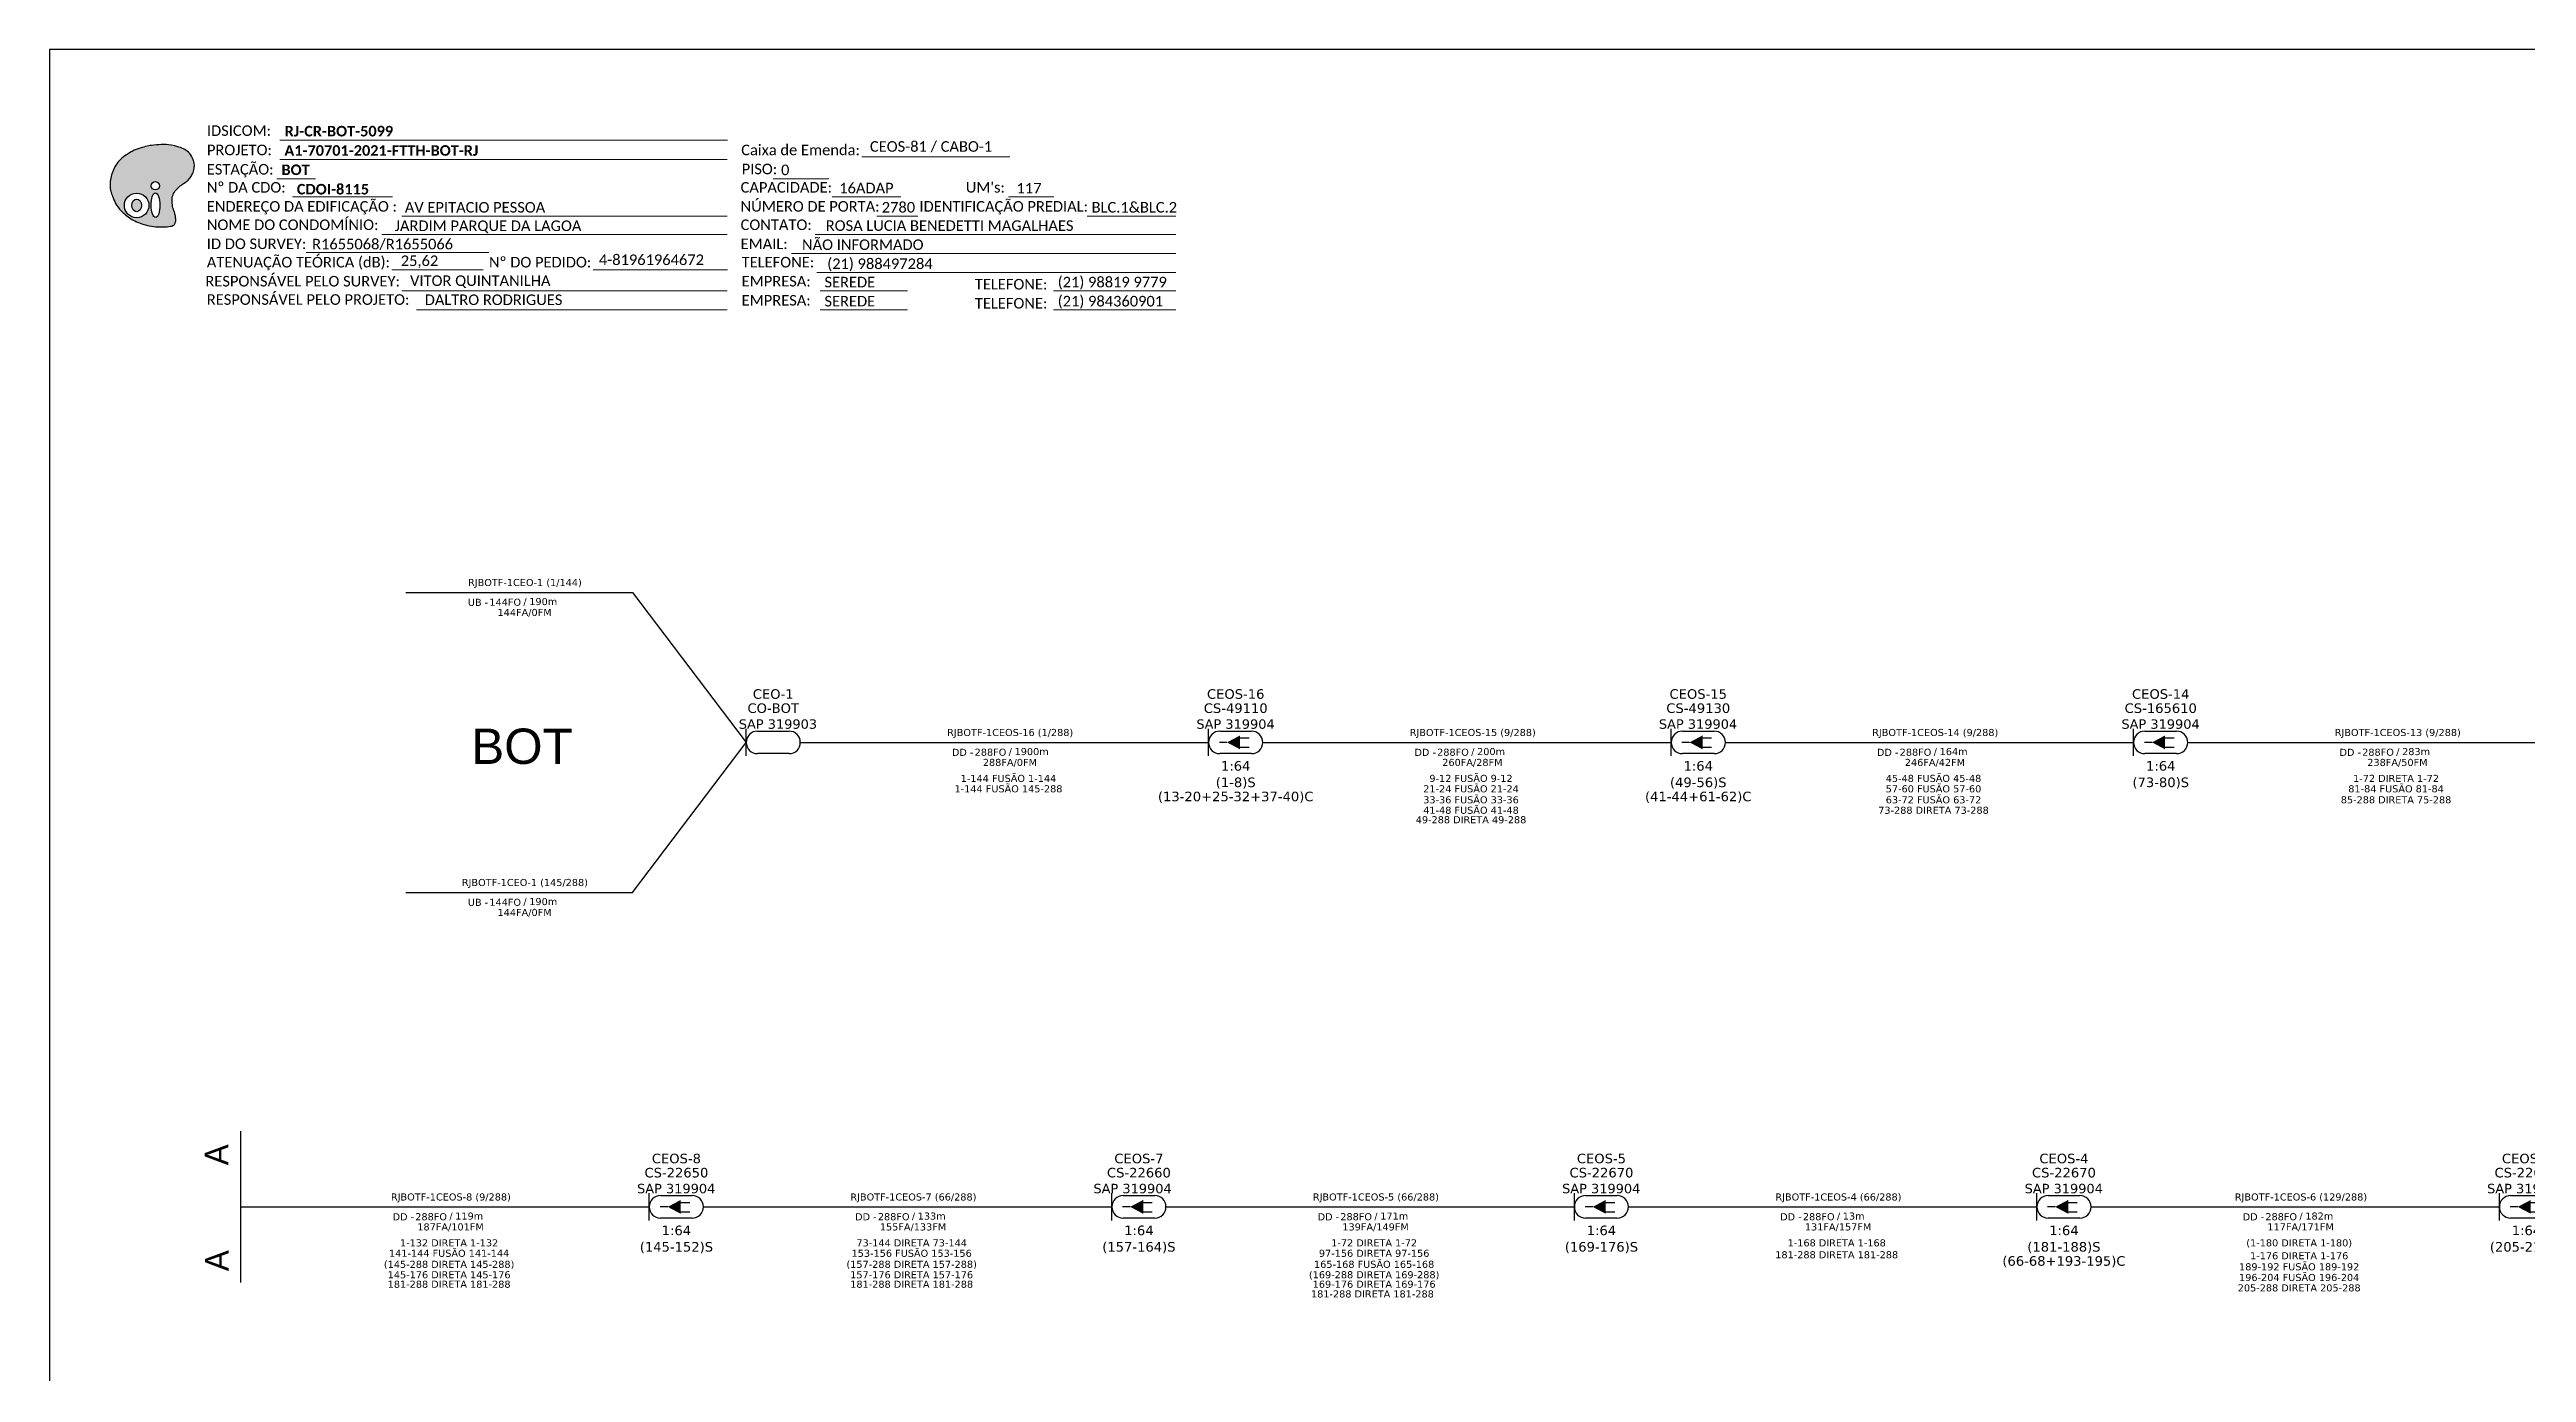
# Model space of a CAD drawing. Header units: metres. Extents: x -1286 to 457, y -500 to 94.
# Drawn here: x -1286.1 to -865.4, y -130.3 to 94.2 of the extents above; entities that cross this region are included whole.
import ezdxf
from ezdxf.enums import TextEntityAlignment as Align

# ---------------------------------------------------------------- set-up
doc = ezdxf.new("R2010")
doc.units = ezdxf.units.M
for name, color, linetype in [('20.4-CEO', 1, 'Continuous'), ('20.4-CEOS', 1, 'Continuous'), ('20.5-CABO EM DUTO', 1, 'Continuous')]:
    doc.layers.add(name, color=color, linetype=linetype)
doc.layers.add('40.1-ETIQUETAS', color=1, linetype='Continuous', lineweight=20)
doc.styles.add('ARIAL', font='arial.ttf')
doc.styles.add('siredit', font='verdana.ttf')
doc.styles.add('WMF-Calibri0', font='calibri.ttf')
doc.styles.add('WMF-Calibri1', font='calibrib.ttf')

# ---------------------------------------------------------------- blocks, each defined once
blk = doc.blocks.new('OI')
h = blk.add_hatch(color=40)
edge = h.paths.add_edge_path()
edge.add_spline(control_points=[(4.35, -0.67), (3.92, -0.99), (3.26, -1.5), (2.81, -2.59), (2.9, -3.5), (3.06, -4.27), (3.31, -4.85), (3.37, -5.39), (3.4, -5.88), (3.2, -6.4), (2.54, -6.61), (1.65, -6.63), (0.55, -6.67), (-0.56, -6.42), (-1.61, -6.14), (-2.77, -5.61), (-3.92, -4.77), (-4.89, -3.7), (-5.34, -2.65), (-5.6, -1.94), (-5.85, -0.96), (-5.71, 0.47), (-5.1, 2.02), (-4.14, 3.02), (-3.3, 3.61), (-2.37, 4.16), (-1.36, 4.44), (-0.56, 4.7), (0.79, 4.85), (2.24, 4.97), (3.79, 4.57), (4.67, 4.21), (5.44, 3.65), (5.76, 2.99), (6.03, 2.21), (6.01, 1.46), (5.72, 0.64), (5.31, 0.08), (4.88, -0.38), (4.51, -0.55), (4.35, -0.67)], knot_values=[0, 0, 0, 0, 1.60434, 2.417191, 3.427595, 4.282808, 4.776746, 5.304182, 5.888771, 6.258406, 6.858137, 7.79129, 8.986195, 10.124242, 11.187857, 12.242908, 13.953784, 15.414161, 16.515391, 17.349188, 17.675853, 19.552021, 21.515531, 22.568638, 23.63245, 24.621084, 25.782718, 26.745347, 27.142653, 29.870543, 31.004649, 31.921532, 32.709589, 33.801391, 34.042471, 35.192333, 35.971461, 36.628871, 37.254359, 37.836911, 37.836911, 37.836911, 37.836911], degree=3, periodic=0)
h.paths.add_polyline_path([(1.13, -0.87, -1), (-0.04, -0.87, -1)], flags=16)
edge = h.paths.add_edge_path(flags=16)
edge.add_ellipse((0.56, -3.59), major_axis=(-0.02, 1.71), ratio=0.361305, start_angle=0, end_angle=360)
h.paths.add_polyline_path([(-0.36, -3.62, -1), (-3.8, -3.62, -1)], flags=16)
edge = h.paths.add_edge_path(flags=0)
edge.add_ellipse((-2.08, -3.62), major_axis=(0, 0.885), ratio=0.758294, start_angle=0, end_angle=360)
at = {"color": 40}
for centre, radius in [((-2.08, -3.62), 1.72), ((0.54, -0.87), 0.587)]:
    blk.add_circle(centre, radius, dxfattribs=at)
blk.add_ellipse((-2.08, -3.62), major_axis=(0, 0.885), ratio=0.758294, start_param=-3.141592653589792, end_param=3.141592653589792, dxfattribs=at)
blk.add_ellipse((0.56, -3.59), major_axis=(-0.02, 1.71), ratio=0.361305, dxfattribs=at)
at = {"color": 40, "start_tangent": (-0.800898, -0.598801), "end_tangent": (-0.800898, -0.598801)}
blk.add_spline([(4.35, -0.67), (3.2, -1.78), (2.9, -2.54), (2.92, -3.55), (3.12, -4.38), (3.28, -4.85), (3.37, -5.37), (3.35, -5.95), (3.2, -6.29), (2.66, -6.55), (1.73, -6.63), (0.54, -6.62), (-0.58, -6.41), (-1.6, -6.11), (-2.56, -5.67), (-3.95, -4.67), (-4.89, -3.56), (-5.37, -2.56), (-5.64, -1.78), (-5.72, -1.46), (-5.63, 0.42), (-4.84, 2.22), (-4.13, 2.99), (-3.27, 3.62), (-2.4, 4.09), (-1.3, 4.47), (-0.37, 4.72), (0.02, 4.77), (2.75, 4.8), (3.85, 4.53), (4.69, 4.16), (5.31, 3.68), (5.85, 2.73), (5.93, 2.5), (5.94, 1.35), (5.67, 0.62), (5.29, 0.08), (4.84, -0.36), (4.35, -0.67)], degree=3, dxfattribs=at)
blk = doc.blocks.new('CEO_UN')
at = {"layer": '20.4-CEO', "color": 0}
for p, q in [((-9.11, 2.39), (-2.39, 2.39)), ((-2.39, -2.39), (-9.11, -2.39))]:
    blk.add_line(p, q, dxfattribs=at)
blk.add_lwpolyline([(-11.5, -2.89), (-11.5, 2.89)], dxfattribs=at)
for centre, start, end in [((-9.11, 0), 90, 270), ((-2.39, 0), 270, 90)]:
    blk.add_arc(centre, 2.39, start, end, dxfattribs=at)
at = {"layer": '20.4-CEO', "color": 7, "style": 'siredit'}
for tag, height, p in [('NOME?', 2.03, (-5.75, 10.27)), ('LOCAL?', 2.03, (-5.75, 7.27)), ('TIPO?', 2, (-9.11, 3.89))]:
    blk.add_attdef(tag, text='', height=height, dxfattribs=at).set_placement(p, align=Align.MIDDLE_CENTER)
blk.add_attdef('FIBRAS_RESERVA', text='', height=2.03, dxfattribs=at).set_placement((-5.75, -3.97), align=Align.TOP_CENTER)
blk = doc.blocks.new('ETIQUETA_RS5F')
at = {"layer": '40.1-ETIQUETAS', "color": 0, "style": 'siredit'}
blk.add_text('/', height=1.5, dxfattribs=at).set_placement((1.58, -1.95), align=Align.MIDDLE_RIGHT)
for tag, p in [('ETIQUETA_R_SECUNDARIA', (1.21, 2.1)), ('ETIQUETA_R_PRIMARIA', (1.21, 4.1)), ('F_ATIVAS/F_MORTAS', (1.14, -4.24))]:
    blk.add_attdef(tag, text='', height=1.5, dxfattribs=at).set_placement(p, align=Align.MIDDLE_CENTER)
for tag, p in [('TIPO_CABO', (-6.58, -2.12)), ('CAP_CABO', (0.4, -2.09))]:
    blk.add_attdef(tag, text='', height=1.5, dxfattribs=at).set_placement(p, align=Align.MIDDLE_RIGHT)
blk.add_attdef('METROS', text='', height=1.5, dxfattribs=at).set_placement((2.14, -1.95), align=Align.MIDDLE_LEFT)
for tag, p in [('FUSÃO_1', (0.85, -8.39)), ('FUSÃO_2', (0.85, -10.6)), ('FUSÃO_3', (0.85, -12.93)), ('FUSÃO_4', (0.85, -15.14)), ('FUSÃO_5', (0.85, -17.16))]:
    blk.add_attdef(tag, text='', height=1.5, dxfattribs=at).set_placement(p, align=Align.CENTER)
blk = doc.blocks.new('CEOS_UN')
at = {"layer": '20.4-CEOS', "color": 0}
for p, q in [((-9.11, 2.39), (-2.39, 2.39)), ((-2.39, -2.39), (-9.11, -2.39))]:
    blk.add_line(p, q, dxfattribs=at)
for points in [[(-11.5, -2.89), (-11.5, 2.89)], [(-4.96, 0.95), (-2.92, 0.95)], [(-7.6, 0), (-9.22, 0)], [(-4.96, -1.04), (-2.92, -1.04)]]:
    blk.add_lwpolyline(points, dxfattribs=at)
blk.add_lwpolyline([(-7.6, 0, 0, 2.95, 0), (-4.83, 0, 2.95, 2.95, 0)], format="xyseb", dxfattribs=at)
for centre, start, end in [((-9.11, 0), 90, 270), ((-2.39, 0), 270, 90)]:
    blk.add_arc(centre, 2.39, start, end, dxfattribs=at)
at = {"layer": '20.4-CEOS', "color": 7, "style": 'siredit'}
for tag, height, p in [('NOME?', 2.03, (-5.75, 10.27)), ('LOCAL?', 2.03, (-5.75, 7.27)), ('TIPO?', 2, (-8.98, 3.89))]:
    blk.add_attdef(tag, text='', height=height, dxfattribs=at).set_placement(p, align=Align.MIDDLE_CENTER)
for tag, p in [('RACIO_SPLITAGEM', (-5.75, -3.97)), ('FIBRAS_SPLITTER', (-5.75, -7.46)), ('FIBRAS_TOP_C', (-5.75, -10.46)), ('RESERVA_FINAIS', (-5.75, -13.29))]:
    blk.add_attdef(tag, text='', height=2.03, dxfattribs=at).set_placement(p, align=Align.TOP_CENTER)

msp = doc.modelspace()

# ---------------------------------------------------------------- linework, layer by layer
msp.add_lwpolyline([(-1286.07, -499.81), (-445.07, -499.81), (-445.07, 94.19), (-1286.07, 94.19)], close=True)
at = {"color": 7, "lineweight": 0}
for points in [[(-1246.94, 78.79), (-1170.96, 78.79)], [(-1148.15, 76.01), (-1123.01, 76.01)], [(-1247.47, 72.24), (-1240.92, 72.24)], [(-1246.97, 75.52), (-1171.01, 75.52)], [(-1163.19, 72.28), (-1153.71, 72.28)], [(-1244.81, 69.17), (-1227.84, 69.17)], [(-1153.14, 69.17), (-1141.52, 69.17)], [(-1123.2, 69.17), (-1115.53, 69.17)], [(-1226.24, 65.93), (-1170.98, 65.93)], [(-1145.56, 65.93), (-1138.61, 65.93)], [(-1109.86, 65.93), (-1094.82, 65.93)], [(-1242.49, 59.75), (-1211.44, 59.75)], [(-1229.65, 62.82), (-1170.98, 62.82)], [(-1160.06, 59.58), (-1094.8, 59.58)], [(-1156.02, 62.82), (-1094.8, 62.82)], [(-1227.96, 56.79), (-1212.45, 56.79)], [(-1193.73, 56.79), (-1170.96, 56.79)], [(-1155.78, 56.34), (-1094.8, 56.34)], [(-1226.24, 53.23), (-1170.98, 53.23)], [(-1155.17, 53.23), (-1140.37, 53.23)], [(-1115.57, 53.23), (-1094.8, 53.23)], [(-1223.75, 49.99), (-1170.98, 49.99)], [(-1155.17, 49.99), (-1140.37, 49.99)], [(-1115.57, 49.99), (-1094.8, 49.99)]]:
    msp.add_lwpolyline(points, dxfattribs=at)
at = {"color": 0}
msp.add_lwpolyline([(-1253.56, -115.1), (-1253.56, -89.38)], dxfattribs=at)
at = {"layer": '20.5-CABO EM DUTO', "color": 0}
for points in [[(-1225.54, 2.06), (-1187.08, 2.06), (-1167.77, -23.4)], [(-1225.54, -48.86), (-1187.08, -48.86), (-1167.77, -23.4)]]:
    msp.add_lwpolyline(points, dxfattribs=at)
at = {"layer": '20.5-CABO EM DUTO', "color": 0, "linetype": 'ByBlock'}
for points in [[(-1158.57, -23.4), (-1089.23, -23.4)], [(-1080.03, -23.4), (-1010.68, -23.4)], [(-1001.48, -23.4), (-932.14, -23.4)], [(-922.94, -23.4), (-853.59, -23.4)], [(-1253.56, -102.24), (-1184.21, -102.24)], [(-1175.01, -102.24), (-1105.67, -102.24)], [(-1096.47, -102.24), (-1027.12, -102.24)], [(-1017.92, -102.24), (-948.58, -102.24)], [(-939.38, -102.24), (-870.03, -102.24)]]:
    msp.add_lwpolyline(points, dxfattribs=at)

# ---------------------------------------------------------------- block references
at = {"color": 7, "xscale": 1.213923925163967, "yscale": 1.213923925163967, "zscale": 1.213923925163967, "rotation": 0.1532896023949059}
msp.add_blockref('OI', (-1268.76, 72.14), dxfattribs=at)
at = {"layer": '20.4-CEO', "color": 0}
ref = msp.add_blockref('CEO_UN', (-1158.57, -23.4), dxfattribs=dict(at, xscale=0.7999999999999999, yscale=0.7999999999999999, zscale=0.7999999999999999))
ref.add_attrib('NOME?', 'CEO-1', dxfattribs={"color": 7, "height": 1.622, "style": 'siredit'}).set_placement((-1163.17, -15.19), align=Align.MIDDLE_CENTER)
ref.add_attrib('LOCAL?', 'CO-BOT', dxfattribs={"color": 7, "height": 1.622, "style": 'siredit'}).set_placement((-1163.17, -17.59), align=Align.MIDDLE_CENTER)
ref.add_attrib('TIPO?', '          SAP 319903', dxfattribs={"color": 7, "height": 1.6, "style": 'siredit'}).set_placement((-1165.86, -20.29), align=Align.MIDDLE_CENTER)
at = {"layer": '20.4-CEOS', "color": 0}
ref = msp.add_blockref('CEOS_UN', (-1080.03, -23.4), dxfattribs=dict(at, xscale=0.7999999999999999, yscale=0.7999999999999999, zscale=0.7999999999999999))
ref.add_attrib('NOME?', 'CEOS-16', dxfattribs={"color": 7, "height": 1.622, "style": 'siredit'}).set_placement((-1084.63, -15.19), align=Align.MIDDLE_CENTER)
ref.add_attrib('LOCAL?', 'CS-49110', dxfattribs={"color": 7, "height": 1.622, "style": 'siredit'}).set_placement((-1084.63, -17.59), align=Align.MIDDLE_CENTER)
ref.add_attrib('TIPO?', 'SAP 319904', dxfattribs={"color": 7, "height": 1.6, "style": 'siredit'}).set_placement((-1084.66, -20.29), align=Align.MIDDLE_CENTER)
ref.add_attrib('RACIO_SPLITAGEM', '1:64', dxfattribs={"color": 7, "height": 1.622, "style": 'siredit'}).set_placement((-1084.63, -26.58), align=Align.TOP_CENTER)
ref.add_attrib('FIBRAS_SPLITTER', '(1-8)S', dxfattribs={"color": 7, "height": 1.622, "style": 'siredit'}).set_placement((-1084.63, -29.37), align=Align.TOP_CENTER)
ref.add_attrib('FIBRAS_TOP_C', '(13-20+25-32+37-40)C', dxfattribs={"color": 7, "height": 1.622, "style": 'siredit'}).set_placement((-1084.63, -31.77), align=Align.TOP_CENTER)
ref = msp.add_blockref('CEOS_UN', (-1001.48, -23.4), dxfattribs=dict(at, xscale=0.7999999999999999, yscale=0.7999999999999999, zscale=0.7999999999999999))
ref.add_attrib('NOME?', 'CEOS-15', dxfattribs={"color": 7, "height": 1.622, "style": 'siredit'}).set_placement((-1006.08, -15.19), align=Align.MIDDLE_CENTER)
ref.add_attrib('LOCAL?', 'CS-49130', dxfattribs={"color": 7, "height": 1.622, "style": 'siredit'}).set_placement((-1006.08, -17.59), align=Align.MIDDLE_CENTER)
ref.add_attrib('TIPO?', 'SAP 319904', dxfattribs={"color": 7, "height": 1.6, "style": 'siredit'}).set_placement((-1006.12, -20.29), align=Align.MIDDLE_CENTER)
ref.add_attrib('RACIO_SPLITAGEM', '1:64', dxfattribs={"color": 7, "height": 1.622, "style": 'siredit'}).set_placement((-1006.08, -26.58), align=Align.TOP_CENTER)
ref.add_attrib('FIBRAS_SPLITTER', '(49-56)S', dxfattribs={"color": 7, "height": 1.622, "style": 'siredit'}).set_placement((-1006.08, -29.37), align=Align.TOP_CENTER)
ref.add_attrib('FIBRAS_TOP_C', '(41-44+61-62)C', dxfattribs={"color": 7, "height": 1.622, "style": 'siredit'}).set_placement((-1006.08, -31.77), align=Align.TOP_CENTER)
ref = msp.add_blockref('CEOS_UN', (-922.94, -23.4), dxfattribs=dict(at, xscale=0.7999999999999999, yscale=0.7999999999999999, zscale=0.7999999999999999))
ref.add_attrib('NOME?', 'CEOS-14', dxfattribs={"color": 7, "height": 1.622, "style": 'siredit'}).set_placement((-927.54, -15.19), align=Align.MIDDLE_CENTER)
ref.add_attrib('LOCAL?', 'CS-165610', dxfattribs={"color": 7, "height": 1.622, "style": 'siredit'}).set_placement((-927.54, -17.59), align=Align.MIDDLE_CENTER)
ref.add_attrib('TIPO?', 'SAP 319904', dxfattribs={"color": 7, "height": 1.6, "style": 'siredit'}).set_placement((-927.57, -20.29), align=Align.MIDDLE_CENTER)
ref.add_attrib('RACIO_SPLITAGEM', '1:64', dxfattribs={"color": 7, "height": 1.622, "style": 'siredit'}).set_placement((-927.54, -26.58), align=Align.TOP_CENTER)
ref.add_attrib('FIBRAS_SPLITTER', '(73-80)S', dxfattribs={"color": 7, "height": 1.622, "style": 'siredit'}).set_placement((-927.54, -29.37), align=Align.TOP_CENTER)
ref = msp.add_blockref('CEOS_UN', (-1175.01, -102.24), dxfattribs=dict(at, xscale=0.7999999999999999, yscale=0.7999999999999999, zscale=0.7999999999999999))
ref.add_attrib('NOME?', 'CEOS-8', dxfattribs={"color": 7, "height": 1.622, "style": 'siredit'}).set_placement((-1179.61, -94.03), align=Align.MIDDLE_CENTER)
ref.add_attrib('LOCAL?', 'CS-22650', dxfattribs={"color": 7, "height": 1.622, "style": 'siredit'}).set_placement((-1179.61, -96.43), align=Align.MIDDLE_CENTER)
ref.add_attrib('TIPO?', 'SAP 319904', dxfattribs={"color": 7, "height": 1.6, "style": 'siredit'}).set_placement((-1179.65, -99.13), align=Align.MIDDLE_CENTER)
ref.add_attrib('RACIO_SPLITAGEM', '1:64', dxfattribs={"color": 7, "height": 1.622, "style": 'siredit'}).set_placement((-1179.61, -105.42), align=Align.TOP_CENTER)
ref.add_attrib('FIBRAS_SPLITTER', '(145-152)S', dxfattribs={"color": 7, "height": 1.622, "style": 'siredit'}).set_placement((-1179.61, -108.21), align=Align.TOP_CENTER)
ref = msp.add_blockref('CEOS_UN', (-1096.47, -102.24), dxfattribs=dict(at, xscale=0.7999999999999999, yscale=0.7999999999999999, zscale=0.7999999999999999))
ref.add_attrib('NOME?', 'CEOS-7', dxfattribs={"color": 7, "height": 1.622, "style": 'siredit'}).set_placement((-1101.07, -94.03), align=Align.MIDDLE_CENTER)
ref.add_attrib('LOCAL?', 'CS-22660', dxfattribs={"color": 7, "height": 1.622, "style": 'siredit'}).set_placement((-1101.07, -96.43), align=Align.MIDDLE_CENTER)
ref.add_attrib('TIPO?', 'SAP 319904   ', dxfattribs={"color": 7, "height": 1.6, "style": 'siredit'}).set_placement((-1101.1, -99.13), align=Align.MIDDLE_CENTER)
ref.add_attrib('RACIO_SPLITAGEM', '1:64', dxfattribs={"color": 7, "height": 1.622, "style": 'siredit'}).set_placement((-1101.07, -105.42), align=Align.TOP_CENTER)
ref.add_attrib('FIBRAS_SPLITTER', '(157-164)S', dxfattribs={"color": 7, "height": 1.622, "style": 'siredit'}).set_placement((-1101.07, -108.21), align=Align.TOP_CENTER)
ref = msp.add_blockref('CEOS_UN', (-1017.92, -102.24), dxfattribs=dict(at, xscale=0.7999999999999999, yscale=0.7999999999999999, zscale=0.7999999999999999))
ref.add_attrib('NOME?', 'CEOS-5', dxfattribs={"color": 7, "height": 1.622, "style": 'siredit'}).set_placement((-1022.52, -94.03), align=Align.MIDDLE_CENTER)
ref.add_attrib('LOCAL?', 'CS-22670', dxfattribs={"color": 7, "height": 1.622, "style": 'siredit'}).set_placement((-1022.52, -96.43), align=Align.MIDDLE_CENTER)
ref.add_attrib('TIPO?', 'SAP 319904', dxfattribs={"color": 7, "height": 1.6, "style": 'siredit'}).set_placement((-1022.56, -99.13), align=Align.MIDDLE_CENTER)
ref.add_attrib('RACIO_SPLITAGEM', '1:64', dxfattribs={"color": 7, "height": 1.622, "style": 'siredit'}).set_placement((-1022.52, -105.42), align=Align.TOP_CENTER)
ref.add_attrib('FIBRAS_SPLITTER', '(169-176)S', dxfattribs={"color": 7, "height": 1.622, "style": 'siredit'}).set_placement((-1022.52, -108.21), align=Align.TOP_CENTER)
ref = msp.add_blockref('CEOS_UN', (-939.38, -102.24), dxfattribs=dict(at, xscale=0.7999999999999999, yscale=0.7999999999999999, zscale=0.7999999999999999))
ref.add_attrib('NOME?', 'CEOS-4', dxfattribs={"color": 7, "height": 1.622, "style": 'siredit'}).set_placement((-943.98, -94.03), align=Align.MIDDLE_CENTER)
ref.add_attrib('LOCAL?', 'CS-22670', dxfattribs={"color": 7, "height": 1.622, "style": 'siredit'}).set_placement((-943.98, -96.43), align=Align.MIDDLE_CENTER)
ref.add_attrib('TIPO?', 'SAP 319904', dxfattribs={"color": 7, "height": 1.6, "style": 'siredit'}).set_placement((-944.01, -99.13), align=Align.MIDDLE_CENTER)
ref.add_attrib('RACIO_SPLITAGEM', '1:64', dxfattribs={"color": 7, "height": 1.622, "style": 'siredit'}).set_placement((-943.98, -105.42), align=Align.TOP_CENTER)
ref.add_attrib('FIBRAS_SPLITTER', '(181-188)S', dxfattribs={"color": 7, "height": 1.622, "style": 'siredit'}).set_placement((-943.98, -108.21), align=Align.TOP_CENTER)
ref.add_attrib('FIBRAS_TOP_C', '(66-68+193-195)C', dxfattribs={"color": 7, "height": 1.622, "style": 'siredit'}).set_placement((-943.98, -110.61), align=Align.TOP_CENTER)
ref = msp.add_blockref('CEOS_UN', (-860.83, -102.24), dxfattribs=dict(at, xscale=0.7999999999999999, yscale=0.7999999999999999, zscale=0.7999999999999999))
ref.add_attrib('NOME?', 'CEOS-6', dxfattribs={"color": 7, "height": 1.622, "style": 'siredit'}).set_placement((-865.43, -94.03), align=Align.MIDDLE_CENTER)
ref.add_attrib('LOCAL?', 'CS-22680', dxfattribs={"color": 7, "height": 1.622, "style": 'siredit'}).set_placement((-865.43, -96.43), align=Align.MIDDLE_CENTER)
ref.add_attrib('TIPO?', 'SAP 319904', dxfattribs={"color": 7, "height": 1.6, "style": 'siredit'}).set_placement((-865.47, -99.13), align=Align.MIDDLE_CENTER)
ref.add_attrib('RACIO_SPLITAGEM', '1:64', dxfattribs={"color": 7, "height": 1.622, "style": 'siredit'}).set_placement((-865.43, -105.42), align=Align.TOP_CENTER)
ref.add_attrib('FIBRAS_SPLITTER', '(205-212)S', dxfattribs={"color": 7, "height": 1.622, "style": 'siredit'}).set_placement((-865.43, -108.21), align=Align.TOP_CENTER)
at = {"layer": '40.1-ETIQUETAS', "color": 0}
ref = msp.add_blockref('ETIQUETA_RS5F', (-1206.31, 2.06), dxfattribs=dict(at, xscale=0.7999999999999999, yscale=0.7999999999999999, zscale=0.7999999999999999))
ref.add_attrib('ETIQUETA_R_SECUNDARIA', 'RJBOTF-1CEO-1 (1/144)', dxfattribs={"color": 0, "height": 1.2, "style": 'siredit'}).set_placement((-1205.34, 3.74), align=Align.MIDDLE_CENTER)
ref.add_attrib('TIPO_CABO', 'UB -', dxfattribs={"color": 0, "height": 1.2, "style": 'siredit'}).set_placement((-1211.58, 0.37), align=Align.MIDDLE_RIGHT)
ref.add_attrib('CAP_CABO', '144FO', dxfattribs={"color": 0, "height": 1.2, "style": 'siredit'}).set_placement((-1205.99, 0.39), align=Align.MIDDLE_RIGHT)
ref.add_attrib('METROS', '190m', dxfattribs={"color": 0, "height": 1.2, "style": 'siredit'}).set_placement((-1204.6, 0.5), align=Align.MIDDLE_LEFT)
ref.add_attrib('F_ATIVAS/F_MORTAS', '144FA/0FM', dxfattribs={"color": 0, "height": 1.2, "style": 'siredit'}).set_placement((-1205.4, -1.34), align=Align.MIDDLE_CENTER)
ref = msp.add_blockref('ETIQUETA_RS5F', (-1123.9, -23.4), dxfattribs=dict(at, xscale=0.7999999999999999, yscale=0.7999999999999999, zscale=0.7999999999999999))
ref.add_attrib('ETIQUETA_R_SECUNDARIA', 'RJBOTF-1CEOS-16 (1/288)', dxfattribs={"color": 0, "height": 1.2, "style": 'siredit'}).set_placement((-1122.93, -21.72), align=Align.MIDDLE_CENTER)
ref.add_attrib('TIPO_CABO', 'DD -', dxfattribs={"color": 0, "height": 1.2, "style": 'siredit'}).set_placement((-1129.17, -25.09), align=Align.MIDDLE_RIGHT)
ref.add_attrib('CAP_CABO', '288FO', dxfattribs={"color": 0, "height": 1.2, "style": 'siredit'}).set_placement((-1123.58, -25.07), align=Align.MIDDLE_RIGHT)
ref.add_attrib('METROS', '1900m', dxfattribs={"color": 0, "height": 1.2, "style": 'siredit'}).set_placement((-1122.18, -24.96), align=Align.MIDDLE_LEFT)
ref.add_attrib('F_ATIVAS/F_MORTAS', '288FA/0FM', dxfattribs={"color": 0, "height": 1.2, "style": 'siredit'}).set_placement((-1122.98, -26.8), align=Align.MIDDLE_CENTER)
ref.add_attrib('FUSÃO_1', '1-144 FUSÃO 1-144', dxfattribs={"color": 0, "height": 1.2, "style": 'siredit'}).set_placement((-1123.22, -30.11), align=Align.CENTER)
ref.add_attrib('FUSÃO_2', '1-144 FUSÃO 145-288', dxfattribs={"color": 0, "height": 1.2, "style": 'siredit'}).set_placement((-1123.22, -31.88), align=Align.CENTER)
ref = msp.add_blockref('ETIQUETA_RS5F', (-1045.35, -23.4), dxfattribs=dict(at, xscale=0.7999999999999999, yscale=0.7999999999999999, zscale=0.7999999999999999))
ref.add_attrib('ETIQUETA_R_SECUNDARIA', 'RJBOTF-1CEOS-15 (9/288)', dxfattribs={"color": 0, "height": 1.2, "style": 'siredit'}).set_placement((-1044.38, -21.72), align=Align.MIDDLE_CENTER)
ref.add_attrib('TIPO_CABO', 'DD -', dxfattribs={"color": 0, "height": 1.2, "style": 'siredit'}).set_placement((-1050.62, -25.09), align=Align.MIDDLE_RIGHT)
ref.add_attrib('CAP_CABO', '288FO', dxfattribs={"color": 0, "height": 1.2, "style": 'siredit'}).set_placement((-1045.04, -25.07), align=Align.MIDDLE_RIGHT)
ref.add_attrib('METROS', '200m', dxfattribs={"color": 0, "height": 1.2, "style": 'siredit'}).set_placement((-1043.64, -24.96), align=Align.MIDDLE_LEFT)
ref.add_attrib('F_ATIVAS/F_MORTAS', '260FA/28FM', dxfattribs={"color": 0, "height": 1.2, "style": 'siredit'}).set_placement((-1044.44, -26.8), align=Align.MIDDLE_CENTER)
ref.add_attrib('FUSÃO_1', '9-12 FUSÃO 9-12', dxfattribs={"color": 0, "height": 1.2, "style": 'siredit'}).set_placement((-1044.67, -30.11), align=Align.CENTER)
ref.add_attrib('FUSÃO_2', '21-24 FUSÃO 21-24', dxfattribs={"color": 0, "height": 1.2, "style": 'siredit'}).set_placement((-1044.67, -31.88), align=Align.CENTER)
ref.add_attrib('FUSÃO_3', '33-36 FUSÃO 33-36', dxfattribs={"color": 0, "height": 1.2, "style": 'siredit'}).set_placement((-1044.67, -33.75), align=Align.CENTER)
ref.add_attrib('FUSÃO_4', '41-48 FUSÃO 41-48', dxfattribs={"color": 0, "height": 1.2, "style": 'siredit'}).set_placement((-1044.67, -35.52), align=Align.CENTER)
ref.add_attrib('FUSÃO_5', '49-288 DIRETA 49-288', dxfattribs={"color": 0, "height": 1.2, "style": 'siredit'}).set_placement((-1044.67, -37.13), align=Align.CENTER)
ref = msp.add_blockref('ETIQUETA_RS5F', (-966.81, -23.4), dxfattribs=dict(at, xscale=0.7999999999999999, yscale=0.7999999999999999, zscale=0.7999999999999999))
ref.add_attrib('ETIQUETA_R_SECUNDARIA', 'RJBOTF-1CEOS-14 (9/288)', dxfattribs={"color": 0, "height": 1.2, "style": 'siredit'}).set_placement((-965.84, -21.72), align=Align.MIDDLE_CENTER)
ref.add_attrib('TIPO_CABO', 'DD -', dxfattribs={"color": 0, "height": 1.2, "style": 'siredit'}).set_placement((-972.08, -25.09), align=Align.MIDDLE_RIGHT)
ref.add_attrib('CAP_CABO', '288FO', dxfattribs={"color": 0, "height": 1.2, "style": 'siredit'}).set_placement((-966.49, -25.07), align=Align.MIDDLE_RIGHT)
ref.add_attrib('METROS', '164m', dxfattribs={"color": 0, "height": 1.2, "style": 'siredit'}).set_placement((-965.09, -24.96), align=Align.MIDDLE_LEFT)
ref.add_attrib('F_ATIVAS/F_MORTAS', '246FA/42FM', dxfattribs={"color": 0, "height": 1.2, "style": 'siredit'}).set_placement((-965.89, -26.8), align=Align.MIDDLE_CENTER)
ref.add_attrib('FUSÃO_1', '45-48 FUSÃO 45-48', dxfattribs={"color": 0, "height": 1.2, "style": 'siredit'}).set_placement((-966.13, -30.11), align=Align.CENTER)
ref.add_attrib('FUSÃO_2', '57-60 FUSÃO 57-60', dxfattribs={"color": 0, "height": 1.2, "style": 'siredit'}).set_placement((-966.13, -31.88), align=Align.CENTER)
ref.add_attrib('FUSÃO_3', '63-72 FUSÃO 63-72', dxfattribs={"color": 0, "height": 1.2, "style": 'siredit'}).set_placement((-966.13, -33.75), align=Align.CENTER)
ref.add_attrib('FUSÃO_4', '73-288 DIRETA 73-288', dxfattribs={"color": 0, "height": 1.2, "style": 'siredit'}).set_placement((-966.13, -35.52), align=Align.CENTER)
ref = msp.add_blockref('ETIQUETA_RS5F', (-888.26, -23.4), dxfattribs=dict(at, xscale=0.7999999999999999, yscale=0.7999999999999999, zscale=0.7999999999999999))
ref.add_attrib('ETIQUETA_R_SECUNDARIA', 'RJBOTF-1CEOS-13 (9/288)', dxfattribs={"color": 0, "height": 1.2, "style": 'siredit'}).set_placement((-887.29, -21.72), align=Align.MIDDLE_CENTER)
ref.add_attrib('TIPO_CABO', 'DD -', dxfattribs={"color": 0, "height": 1.2, "style": 'siredit'}).set_placement((-893.53, -25.09), align=Align.MIDDLE_RIGHT)
ref.add_attrib('CAP_CABO', '288FO', dxfattribs={"color": 0, "height": 1.2, "style": 'siredit'}).set_placement((-887.95, -25.07), align=Align.MIDDLE_RIGHT)
ref.add_attrib('METROS', '283m', dxfattribs={"color": 0, "height": 1.2, "style": 'siredit'}).set_placement((-886.55, -24.96), align=Align.MIDDLE_LEFT)
ref.add_attrib('F_ATIVAS/F_MORTAS', '238FA/50FM', dxfattribs={"color": 0, "height": 1.2, "style": 'siredit'}).set_placement((-887.35, -26.8), align=Align.MIDDLE_CENTER)
ref.add_attrib('FUSÃO_1', '1-72 DIRETA 1-72', dxfattribs={"color": 0, "height": 1.2, "style": 'siredit'}).set_placement((-887.58, -30.11), align=Align.CENTER)
ref.add_attrib('FUSÃO_2', '81-84 FUSÃO 81-84', dxfattribs={"color": 0, "height": 1.2, "style": 'siredit'}).set_placement((-887.58, -31.88), align=Align.CENTER)
ref.add_attrib('FUSÃO_3', '85-288 DIRETA 75-288', dxfattribs={"color": 0, "height": 1.2, "style": 'siredit'}).set_placement((-887.58, -33.75), align=Align.CENTER)
ref = msp.add_blockref('ETIQUETA_RS5F', (-1218.88, -102.24), dxfattribs=dict(at, xscale=0.7999999999999999, yscale=0.7999999999999999, zscale=0.7999999999999999))
ref.add_attrib('ETIQUETA_R_SECUNDARIA', 'RJBOTF-1CEOS-8 (9/288)', dxfattribs={"color": 0, "height": 1.2, "style": 'siredit'}).set_placement((-1217.91, -100.56), align=Align.MIDDLE_CENTER)
ref.add_attrib('TIPO_CABO', 'DD -', dxfattribs={"color": 0, "height": 1.2, "style": 'siredit'}).set_placement((-1224.15, -103.93), align=Align.MIDDLE_RIGHT)
ref.add_attrib('CAP_CABO', '288FO', dxfattribs={"color": 0, "height": 1.2, "style": 'siredit'}).set_placement((-1218.57, -103.91), align=Align.MIDDLE_RIGHT)
ref.add_attrib('METROS', '119m', dxfattribs={"color": 0, "height": 1.2, "style": 'siredit'}).set_placement((-1217.17, -103.8), align=Align.MIDDLE_LEFT)
ref.add_attrib('F_ATIVAS/F_MORTAS', '187FA/101FM', dxfattribs={"color": 0, "height": 1.2, "style": 'siredit'}).set_placement((-1217.97, -105.64), align=Align.MIDDLE_CENTER)
ref.add_attrib('FUSÃO_1', '1-132 DIRETA 1-132', dxfattribs={"color": 0, "height": 1.2, "style": 'siredit'}).set_placement((-1218.21, -108.95), align=Align.CENTER)
ref.add_attrib('FUSÃO_2', '141-144 FUSÃO 141-144', dxfattribs={"color": 0, "height": 1.2, "style": 'siredit'}).set_placement((-1218.21, -110.72), align=Align.CENTER)
ref.add_attrib('FUSÃO_3', '(145-288 DIRETA 145-288)', dxfattribs={"color": 0, "height": 1.2, "style": 'siredit'}).set_placement((-1218.21, -112.59), align=Align.CENTER)
ref.add_attrib('FUSÃO_4', '145-176 DIRETA 145-176', dxfattribs={"color": 0, "height": 1.2, "style": 'siredit'}).set_placement((-1218.21, -114.36), align=Align.CENTER)
ref.add_attrib('FUSÃO_5', '181-288 DIRETA 181-288', dxfattribs={"color": 0, "height": 1.2, "style": 'siredit'}).set_placement((-1218.21, -115.97), align=Align.CENTER)
ref = msp.add_blockref('ETIQUETA_RS5F', (-1140.34, -102.24), dxfattribs=dict(at, xscale=0.7999999999999999, yscale=0.7999999999999999, zscale=0.7999999999999999))
ref.add_attrib('ETIQUETA_R_SECUNDARIA', 'RJBOTF-1CEOS-7 (66/288)', dxfattribs={"color": 0, "height": 1.2, "style": 'siredit'}).set_placement((-1139.37, -100.56), align=Align.MIDDLE_CENTER)
ref.add_attrib('TIPO_CABO', 'DD -', dxfattribs={"color": 0, "height": 1.2, "style": 'siredit'}).set_placement((-1145.61, -103.93), align=Align.MIDDLE_RIGHT)
ref.add_attrib('CAP_CABO', '288FO', dxfattribs={"color": 0, "height": 1.2, "style": 'siredit'}).set_placement((-1140.02, -103.91), align=Align.MIDDLE_RIGHT)
ref.add_attrib('METROS', '133m', dxfattribs={"color": 0, "height": 1.2, "style": 'siredit'}).set_placement((-1138.63, -103.8), align=Align.MIDDLE_LEFT)
ref.add_attrib('F_ATIVAS/F_MORTAS', '155FA/133FM', dxfattribs={"color": 0, "height": 1.2, "style": 'siredit'}).set_placement((-1139.43, -105.64), align=Align.MIDDLE_CENTER)
ref.add_attrib('FUSÃO_1', '73-144 DIRETA 73-144', dxfattribs={"color": 0, "height": 1.2, "style": 'siredit'}).set_placement((-1139.66, -108.95), align=Align.CENTER)
ref.add_attrib('FUSÃO_2', '153-156 FUSÃO 153-156', dxfattribs={"color": 0, "height": 1.2, "style": 'siredit'}).set_placement((-1139.66, -110.72), align=Align.CENTER)
ref.add_attrib('FUSÃO_3', '(157-288 DIRETA 157-288)', dxfattribs={"color": 0, "height": 1.2, "style": 'siredit'}).set_placement((-1139.66, -112.59), align=Align.CENTER)
ref.add_attrib('FUSÃO_4', '157-176 DIRETA 157-176', dxfattribs={"color": 0, "height": 1.2, "style": 'siredit'}).set_placement((-1139.66, -114.36), align=Align.CENTER)
ref.add_attrib('FUSÃO_5', '181-288 DIRETA 181-288', dxfattribs={"color": 0, "height": 1.2, "style": 'siredit'}).set_placement((-1139.66, -115.97), align=Align.CENTER)
ref = msp.add_blockref('ETIQUETA_RS5F', (-1061.8, -102.24), dxfattribs=dict(at, xscale=0.7999999999999999, yscale=0.7999999999999999, zscale=0.7999999999999999))
ref.add_attrib('ETIQUETA_R_SECUNDARIA', 'RJBOTF-1CEOS-5 (66/288)', dxfattribs={"color": 0, "height": 1.2, "style": 'siredit'}).set_placement((-1060.82, -100.56), align=Align.MIDDLE_CENTER)
ref.add_attrib('TIPO_CABO', 'DD -', dxfattribs={"color": 0, "height": 1.2, "style": 'siredit'}).set_placement((-1067.06, -103.93), align=Align.MIDDLE_RIGHT)
ref.add_attrib('CAP_CABO', '288FO', dxfattribs={"color": 0, "height": 1.2, "style": 'siredit'}).set_placement((-1061.48, -103.91), align=Align.MIDDLE_RIGHT)
ref.add_attrib('METROS', '171m', dxfattribs={"color": 0, "height": 1.2, "style": 'siredit'}).set_placement((-1060.08, -103.8), align=Align.MIDDLE_LEFT)
ref.add_attrib('F_ATIVAS/F_MORTAS', '139FA/149FM', dxfattribs={"color": 0, "height": 1.2, "style": 'siredit'}).set_placement((-1060.88, -105.64), align=Align.MIDDLE_CENTER)
ref.add_attrib('FUSÃO_1', '1-72 DIRETA 1-72', dxfattribs={"color": 0, "height": 1.2, "style": 'siredit'}).set_placement((-1061.12, -108.95), align=Align.CENTER)
ref.add_attrib('FUSÃO_2', '97-156 DIRETA 97-156', dxfattribs={"color": 0, "height": 1.2, "style": 'siredit'}).set_placement((-1061.12, -110.72), align=Align.CENTER)
ref.add_attrib('FUSÃO_3', '165-168 FUSÃO 165-168', dxfattribs={"color": 0, "height": 1.2, "style": 'siredit'}).set_placement((-1061.12, -112.59), align=Align.CENTER)
ref.add_attrib('FUSÃO_4', '(169-288 DIRETA 169-288)', dxfattribs={"color": 0, "height": 1.2, "style": 'siredit'}).set_placement((-1061.12, -114.36), align=Align.CENTER)
ref.add_attrib('FUSÃO_5', '169-176 DIRETA 169-176', dxfattribs={"color": 0, "height": 1.2, "style": 'siredit'}).set_placement((-1061.12, -115.97), align=Align.CENTER)
ref = msp.add_blockref('ETIQUETA_RS5F', (-983.25, -102.24), dxfattribs=dict(at, xscale=0.7999999999999999, yscale=0.7999999999999999, zscale=0.7999999999999999))
ref.add_attrib('ETIQUETA_R_SECUNDARIA', 'RJBOTF-1CEOS-4 (66/288)', dxfattribs={"color": 0, "height": 1.2, "style": 'siredit'}).set_placement((-982.28, -100.56), align=Align.MIDDLE_CENTER)
ref.add_attrib('TIPO_CABO', 'DD -', dxfattribs={"color": 0, "height": 1.2, "style": 'siredit'}).set_placement((-988.52, -103.93), align=Align.MIDDLE_RIGHT)
ref.add_attrib('CAP_CABO', '288FO', dxfattribs={"color": 0, "height": 1.2, "style": 'siredit'}).set_placement((-982.93, -103.91), align=Align.MIDDLE_RIGHT)
ref.add_attrib('METROS', '13m', dxfattribs={"color": 0, "height": 1.2, "style": 'siredit'}).set_placement((-981.54, -103.8), align=Align.MIDDLE_LEFT)
ref.add_attrib('F_ATIVAS/F_MORTAS', '131FA/157FM', dxfattribs={"color": 0, "height": 1.2, "style": 'siredit'}).set_placement((-982.34, -105.64), align=Align.MIDDLE_CENTER)
ref.add_attrib('FUSÃO_1', '1-168 DIRETA 1-168', dxfattribs={"color": 0, "height": 1.2, "style": 'siredit'}).set_placement((-982.57, -108.95), align=Align.CENTER)
ref.add_attrib('FUSÃO_3', '181-288 DIRETA 181-288', dxfattribs={"color": 7, "height": 1.2, "style": 'siredit'}).set_placement((-982.57, -110.97), align=Align.CENTER)
ref = msp.add_blockref('ETIQUETA_RS5F', (-904.71, -102.24), dxfattribs=dict(at, xscale=0.7999999999999999, yscale=0.7999999999999999, zscale=0.7999999999999999))
ref.add_attrib('ETIQUETA_R_SECUNDARIA', 'RJBOTF-1CEOS-6 (129/288)', dxfattribs={"color": 0, "height": 1.2, "style": 'siredit'}).set_placement((-903.73, -100.56), align=Align.MIDDLE_CENTER)
ref.add_attrib('TIPO_CABO', 'DD -', dxfattribs={"color": 0, "height": 1.2, "style": 'siredit'}).set_placement((-909.97, -103.93), align=Align.MIDDLE_RIGHT)
ref.add_attrib('CAP_CABO', '288FO', dxfattribs={"color": 0, "height": 1.2, "style": 'siredit'}).set_placement((-904.39, -103.91), align=Align.MIDDLE_RIGHT)
ref.add_attrib('METROS', '182m', dxfattribs={"color": 0, "height": 1.2, "style": 'siredit'}).set_placement((-902.99, -103.8), align=Align.MIDDLE_LEFT)
ref.add_attrib('F_ATIVAS/F_MORTAS', '117FA/171FM', dxfattribs={"color": 0, "height": 1.2, "style": 'siredit'}).set_placement((-903.79, -105.64), align=Align.MIDDLE_CENTER)
ref.add_attrib('FUSÃO_1', '(1-180 DIRETA 1-180)', dxfattribs={"color": 0, "height": 1.2, "style": 'siredit'}).set_placement((-904.03, -108.95), align=Align.CENTER)
ref.add_attrib('FUSÃO_2', '189-192 FUSÃO 189-192', dxfattribs={"color": 0, "height": 1.2, "style": 'siredit'}).set_placement((-904.03, -113.01), align=Align.CENTER)
ref.add_attrib('FUSÃO_3', '196-204 FUSÃO 196-204', dxfattribs={"color": 0, "height": 1.2, "style": 'siredit'}).set_placement((-904.03, -114.82), align=Align.CENTER)
ref.add_attrib('FUSÃO_4', '205-288 DIRETA 205-288', dxfattribs={"color": 0, "height": 1.2, "style": 'siredit'}).set_placement((-904.03, -116.59), align=Align.CENTER)
ref.add_attrib('FUSÃO_5', '1-176 DIRETA 1-176', dxfattribs={"color": 0, "height": 1.2, "style": 'siredit'}).set_placement((-904.03, -111.14), align=Align.CENTER)

# ---------------------------------------------------------------- texts
at = {"color": 7, "lineweight": 0, "style": 'WMF-Calibri0'}
for s, height, p in [('IDSICOM:', 1.793, (-1259.34, 79.54)), ('PROJETO:', 1.793, (-1259.34, 76.26)), ('Caixa de Emenda:', 1.7927, (-1168.6, 76.26)), ('ESTAÇÃO:', 1.793, (-1259.36, 72.98)), ('Nº DA CDO:', 1.793, (-1259.36, 69.91)), ('CAPACIDADE:', 1.7927, (-1168.71, 69.91)), ('PISO:', 1.793, (-1168.53, 73.03)), ("UM's:", 1.793, (-1130.47, 69.91)), ('ENDEREÇO DA EDIFICAÇÃO :', 1.7927, (-1259.36, 66.68)), ('NÚMERO DE PORTA:', 1.7927, (-1168.71, 66.68)), ('IDENTIFICAÇÃO PREDIAL:', 1.7927, (-1138.34, 66.68)), ('NOME DO CONDOMÍNIO:', 1.7927, (-1259.36, 63.56)), ('CONTATO:', 1.793, (-1168.71, 63.56)), ('ATENUAÇÃO TEÓRICA (dB):', 1.7927, (-1259.36, 57.21)), ('ID DO SURVEY:', 1.7927, (-1259.36, 60.33)), ('Nº DO PEDIDO:', 1.7927, (-1211.44, 57.21)), ('EMAIL:', 1.793, (-1168.71, 60.33)), ('TELEFONE:', 1.793, (-1168.53, 57.21)), ('RESPONSÁVEL PELO SURVEY:', 1.7927, (-1259.6, 53.98)), ('EMPRESA:', 1.793, (-1168.53, 53.98)), ('TELEFONE:', 1.793, (-1128.93, 53.47)), ('RESPONSÁVEL PELO PROJETO:', 1.7927, (-1259.36, 50.87)), ('EMPRESA:', 1.793, (-1168.53, 50.74)), ('TELEFONE:', 1.793, (-1128.93, 50.24))]:
    msp.add_text(s, height=height, dxfattribs=at).set_placement(p)
at = {"color": 7}
for s, height, style, p in [('RJ-CR-BOT-5099', 1.7927, 'WMF-Calibri1', (-1246.14, 79.45)), ('A1-70701-2021-FTTH-BOT-RJ', 1.7927, 'WMF-Calibri1', (-1246.18, 76.17)), ('CEOS-81 / CABO-1', 1.7927, 'WMF-Calibri0', (-1146.75, 76.85)), ('BOT', 1.793, 'WMF-Calibri1', (-1246.68, 72.89)), ('0', 1.79, 'WMF-Calibri0', (-1161.84, 72.88)), ('16ADAP', 1.793, 'WMF-Calibri0', (-1151.96, 69.79)), ('117', 1.793, 'WMF-Calibri0', (-1121.85, 69.77)), ('AV EPITACIO PESSOA ', 1.7927, 'WMF-Calibri0', (-1225.73, 66.52)), ('2780', 1.793, 'WMF-Calibri0', (-1144.74, 66.53)), ('BLC.1&BLC.2', 1.7927, 'WMF-Calibri0', (-1109.1, 66.53)), ('JARDIM PARQUE DA LAGOA', 1.7927, 'WMF-Calibri0', (-1227.45, 63.39)), ('ROSA LUCIA BENEDETTI MAGALHAES', 1.7927, 'WMF-Calibri0', (-1154.25, 63.42)), ('R1655068/R1655066', 1.7927, 'WMF-Calibri0', (-1241.48, 60.28)), ('25,62', 1.793, 'WMF-Calibri0', (-1226.42, 57.45)), ('4-81961964672', 1.7927, 'WMF-Calibri0', (-1192.78, 57.62)), ('NÃO INFORMADO', 1.7927, 'WMF-Calibri0', (-1158.28, 60.18)), ('(21) 988497284', 1.7927, 'WMF-Calibri0', (-1154, 56.94)), ('VITOR QUINTANILHA', 1.7927, 'WMF-Calibri0', (-1224.84, 54.07)), ('SEREDE', 1.793, 'WMF-Calibri0', (-1154.47, 53.83)), ('(21) 98819 9779', 1.7927, 'WMF-Calibri0', (-1114.86, 53.83)), ('DALTRO RODRIGUES', 1.7927, 'WMF-Calibri0', (-1222.35, 50.83)), ('SEREDE', 1.793, 'WMF-Calibri0', (-1154.47, 50.59)), ('(21) 984360901', 1.7927, 'WMF-Calibri0', (-1114.86, 50.59))]:
    msp.add_text(s, height=height, dxfattribs=dict(at, style=style)).set_placement(p)
at = {"color": 7, "style": 'WMF-Calibri1'}
msp.add_text('CDOI-8115', height=1.793, dxfattribs=at).set_placement((-1237.94, 69.6), align=Align.CENTER)
at = {"char_height": 4, "width": 148.045, "attachment_point": 1, "rotation": 90}
for insert in [(-1259.7, -95.19), (-1259.65, -113.16)]:
    msp.add_mtext('A', dxfattribs=dict(at, insert=insert))
at = {"layer": '40.1-ETIQUETAS', "color": 0}
for s, height, style, p in [('BOT', 6, 'ARIAL', (-1205.83, -24.06)), ('RJBOTF-1CEO-1 (145/288)', 1.2, 'siredit', (-1205.34, -47.18)), ('144FA/0FM', 1.2, 'siredit', (-1205.4, -52.26))]:
    msp.add_text(s, height=height, dxfattribs=dict(at, style=style)).set_placement(p, align=Align.MIDDLE_CENTER)
at = {"layer": '40.1-ETIQUETAS', "color": 0, "style": 'siredit'}
for s, p in [('UB -', (-1211.58, -50.55)), ('144FO', (-1205.99, -50.54)), ('/', (-1205.05, -50.42))]:
    msp.add_text(s, height=1.2, dxfattribs=at).set_placement(p, align=Align.MIDDLE_RIGHT)
msp.add_text('190m', height=1.2, dxfattribs=at).set_placement((-1204.6, -50.42), align=Align.MIDDLE_LEFT)
at = {"layer": '40.1-ETIQUETAS', "color": 0, "insert": (-1071.85, -116.42), "char_height": 1.2, "width": 26.2422, "attachment_point": 1, "style": 'siredit'}
msp.add_mtext('181-288 DIRETA 181-288', dxfattribs=at)

doc.saveas('drawing.dxf')
